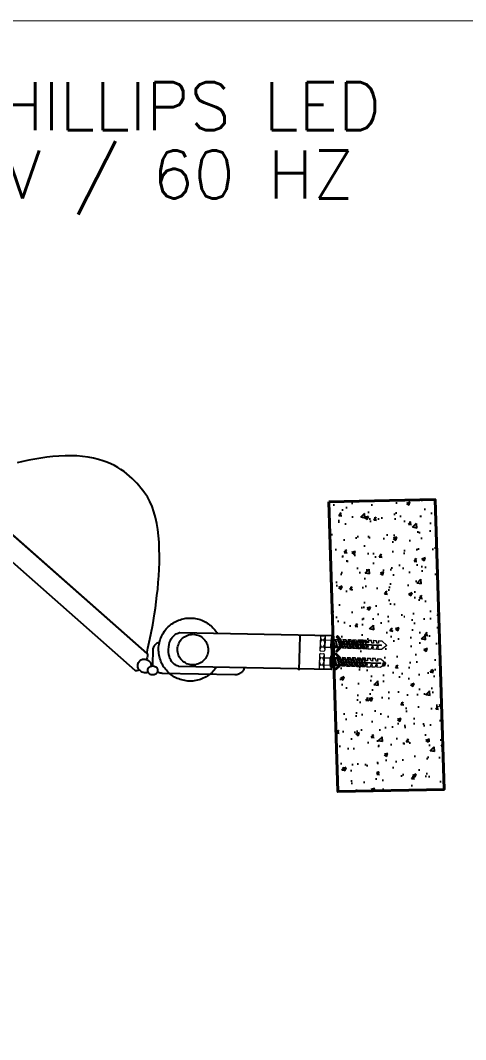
# Model space of a CAD drawing. Header units: inches. Extents: x 1693 to 10990, y 1878 to 5055.
# Drawn here: x 10713.2 to 10737.8, y 4058 to 4114.3 of the extents above; entities that cross this region are included whole.
import ezdxf

# ---------------------------------------------------------------- set-up
doc = ezdxf.new("R2010")
doc.units = ezdxf.units.IN
for name, color, linetype, lineweight in [('0-ALIMENTADOR', 1, 'Continuous', 0), ('CORTE LOSA', 67, 'Continuous', 40), ('HACH CONCRETO', 251, 'Continuous', 20), ('TORNILLO', 127, 'Continuous', 13)]:
    doc.layers.add(name, color=color, linetype=linetype, lineweight=lineweight)
doc.layers.add('ETEXT', color=4, linetype='Continuous')
doc.layers.add('POSTE DE ILUMINACION', color=2, linetype='Continuous')
doc.styles.add('Romans', font='romans.shx')

# ---------------------------------------------------------------- blocks, each defined once
blk = doc.blocks.new('tarug')
at = {"layer": 'TORNILLO'}
for p, q in [((2278.04999, 1204.97553), (2278.04999, 1205.01175)), ((2278.05049, 1205.01175), (2278.04999, 1205.01175)), ((2278.05049, 1204.97553), (2278.05049, 1205.01175)), ((2278.04636, 1204.97553), (2278.04286, 1204.97203)), ((2278.04286, 1204.97203), (2278.04392, 1204.97097)), ((2278.04636, 1204.97447), (2278.04339, 1204.9715)), ((2278.04636, 1204.97341), (2278.04392, 1204.97097)), ((2278.04999, 1204.97553), (2278.05049, 1204.97553)), ((2278.05411, 1204.97553), (2278.05761, 1204.97203)), ((2278.05411, 1204.97447), (2278.05708, 1204.9715)), ((2278.05411, 1204.97341), (2278.05655, 1204.97097)), ((2278.05761, 1204.97203), (2278.05655, 1204.97097)), ((2278.05311, 1204.96652), (2278.04736, 1204.96652))]:
    blk.add_line(p, q, dxfattribs=at)
for points in [[(2278.04636, 1205.00853), (2278.04636, 1205.01175), (2278.05024, 1205.01642), (2278.05411, 1205.01175), (2278.05411, 1205.00853)], [(2278.04636, 1205.00853), (2278.0486, 1205.00903), (2278.0486, 1205.00753), (2278.04636, 1205.00703)], [(2278.04636, 1205.00403), (2278.04636, 1205.00703)], [(2278.04636, 1205.00703), (2278.04636, 1205.00403)], [(2278.05411, 1205.00853), (2278.05188, 1205.00903), (2278.05188, 1205.00753), (2278.05411, 1205.00703)], [(2278.05411, 1205.00703), (2278.05411, 1205.00403)], [(2278.04636, 1205.00403), (2278.0486, 1205.00453), (2278.0486, 1205.00303), (2278.04636, 1205.00253)], [(2278.04636, 1204.99953), (2278.04636, 1205.00253)], [(2278.04636, 1205.00253), (2278.04636, 1204.99953)], [(2278.04636, 1204.99953), (2278.0486, 1205.00003), (2278.0486, 1204.99853), (2278.04636, 1204.99803)], [(2278.04636, 1204.99503), (2278.04636, 1204.99803)], [(2278.04636, 1204.99803), (2278.04636, 1204.99503)], [(2278.05411, 1205.00403), (2278.05188, 1205.00453), (2278.05188, 1205.00303), (2278.05411, 1205.00253)], [(2278.05411, 1204.99953), (2278.05188, 1205.00003), (2278.05188, 1204.99853), (2278.05411, 1204.99803)], [(2278.05411, 1205.00253), (2278.05411, 1204.99953)], [(2278.05411, 1204.99803), (2278.05411, 1204.99503)], [(2278.04636, 1204.99503), (2278.0486, 1204.99553), (2278.0486, 1204.99403), (2278.04636, 1204.99353)], [(2278.04636, 1204.99053), (2278.04636, 1204.99353)], [(2278.04636, 1204.99353), (2278.04636, 1204.99053)], [(2278.04636, 1204.99053), (2278.0486, 1204.99103), (2278.0486, 1204.98953), (2278.04636, 1204.98903)], [(2278.04636, 1204.98603), (2278.04636, 1204.98903)], [(2278.04636, 1204.98903), (2278.04636, 1204.98603)], [(2278.05411, 1204.99503), (2278.05188, 1204.99553), (2278.05188, 1204.99403), (2278.05411, 1204.99353)], [(2278.05411, 1204.99053), (2278.05188, 1204.99103), (2278.05188, 1204.98953), (2278.05411, 1204.98903)], [(2278.05411, 1204.99353), (2278.05411, 1204.99053)], [(2278.05411, 1204.98903), (2278.05411, 1204.98603)], [(2278.04636, 1204.98603), (2278.0486, 1204.98653), (2278.0486, 1204.98503), (2278.04636, 1204.98453)], [(2278.04636, 1204.98153), (2278.04636, 1204.98453)], [(2278.04636, 1204.98453), (2278.04636, 1204.98153)], [(2278.04636, 1204.98153), (2278.0486, 1204.98203), (2278.0486, 1204.98053), (2278.04636, 1204.98003)], [(2278.04636, 1204.97703), (2278.04636, 1204.98003)], [(2278.04636, 1204.98003), (2278.04636, 1204.97703)], [(2278.05411, 1204.98603), (2278.05188, 1204.98653), (2278.05188, 1204.98503), (2278.05411, 1204.98453)], [(2278.05411, 1204.98153), (2278.05188, 1204.98203), (2278.05188, 1204.98053), (2278.05411, 1204.98003)], [(2278.05411, 1204.98453), (2278.05411, 1204.98153)], [(2278.05411, 1204.98003), (2278.05411, 1204.97703)], [(2278.04636, 1204.96774), (2278.04511, 1204.96652), (2278.04736, 1204.96652), (2278.04736, 1204.97575)], [(2278.04636, 1204.97703), (2278.0486, 1204.97753), (2278.0486, 1204.97603), (2278.04636, 1204.97553)], [(2278.04636, 1204.96774), (2278.04636, 1204.97553)], [(2278.05411, 1204.97703), (2278.05188, 1204.97753), (2278.05188, 1204.97603), (2278.05411, 1204.97553)], [(2278.05311, 1204.97575), (2278.05311, 1204.96652), (2278.05536, 1204.96652), (2278.05411, 1204.96774)], [(2278.05411, 1204.97553), (2278.05411, 1204.96774)]]:
    blk.add_lwpolyline(points, dxfattribs=at)
blk = doc.blocks.new('t')
h = blk.add_hatch(color=2)
h.dxf.hatch_style = 1
h.paths.add_polyline_path([(0, 0), (-0.066, 0, -0.267599), (-0.041, -0.015, -0.12516)])
h.paths.add_polyline_path([(0.066, 0), (0, 0, -0.12516), (0.041, -0.015, -0.267599)])
h.paths.add_polyline_path([(0.041, -0.039, -0.12516), (0, -0.054), (0.066, -0.054, -0.267599)])
h.paths.add_polyline_path([(-0.041, -0.039, -0.267599), (-0.066, -0.054), (0, -0.054, -0.12516)])
at = {"color": 2, "linetype": 'Continuous'}
for p, q in [((-0.041, 0.456), (0.026, 0.471)), ((-0.041, 0.456), (-0.026, 0.471)), ((0.026, 0.471), (-0.026, 0.471)), ((0.041, 0.456), (0.026, 0.471)), ((-0.026, 0.44), (-0.041, 0.456)), ((0.026, 0.44), (-0.041, 0.425)), ((-0.041, 0.425), (-0.026, 0.44)), ((-0.026, 0.41), (-0.041, 0.425)), ((0.026, 0.41), (-0.041, 0.394)), ((-0.041, 0.394), (-0.026, 0.41)), ((-0.026, 0.379), (-0.041, 0.394)), ((0.026, 0.379), (-0.041, 0.364)), ((-0.041, 0.364), (-0.026, 0.379)), ((-0.026, 0.348), (-0.041, 0.364)), ((0.041, 0.456), (-0.026, 0.44)), ((0.041, 0.425), (-0.026, 0.41)), ((0.041, 0.394), (-0.026, 0.379)), ((0.041, 0.364), (-0.026, 0.348)), ((0.026, 0.44), (0.041, 0.456)), ((0.041, 0.425), (0.026, 0.44)), ((0.026, 0.41), (0.041, 0.425)), ((0.041, 0.394), (0.026, 0.41)), ((0.026, 0.379), (0.041, 0.394)), ((0.041, 0.364), (0.026, 0.379)), ((0.026, 0.348), (0.041, 0.364)), ((0.026, 0.348), (-0.041, 0.333)), ((-0.041, 0.333), (-0.026, 0.348)), ((-0.026, 0.318), (-0.041, 0.333)), ((0.026, 0.318), (-0.041, 0.302)), ((-0.041, 0.302), (-0.026, 0.318)), ((-0.026, 0.287), (-0.041, 0.302)), ((0.026, 0.287), (-0.041, 0.272)), ((-0.041, 0.272), (-0.026, 0.287)), ((-0.026, 0.256), (-0.041, 0.272)), ((0.026, 0.256), (-0.041, 0.241)), ((-0.041, 0.241), (-0.026, 0.256)), ((-0.026, 0.225), (-0.041, 0.241)), ((0.041, 0.333), (-0.026, 0.318)), ((-0.013, 0.29), (-0.026, 0.287)), ((0.041, 0.272), (-0.026, 0.256)), ((0.041, 0.241), (-0.026, 0.225)), ((0.041, 0.302), (-0.013, 0.29)), ((0.041, 0.333), (0.026, 0.348)), ((0.026, 0.318), (0.041, 0.333)), ((0.041, 0.302), (0.026, 0.318)), ((0.026, 0.287), (0.041, 0.302)), ((0.041, 0.272), (0.026, 0.287)), ((0.026, 0.256), (0.041, 0.272)), ((0.041, 0.241), (0.026, 0.256)), ((0.026, 0.225), (0.041, 0.241)), ((0.026, 0.225), (-0.041, 0.21)), ((-0.041, 0.21), (-0.026, 0.225)), ((-0.026, 0.195), (-0.041, 0.21)), ((0.026, 0.195), (-0.041, 0.179)), ((-0.041, 0.179), (-0.026, 0.195)), ((-0.026, 0.164), (-0.041, 0.179)), ((-0.041, 0.149), (0.026, 0.164)), ((-0.041, 0.149), (-0.026, 0.164)), ((-0.026, 0.133), (-0.041, 0.149)), ((-0.041, 0.118), (0.026, 0.133)), ((-0.041, 0.118), (-0.026, 0.133)), ((-0.026, 0.103), (-0.041, 0.118)), ((0.041, 0.21), (-0.026, 0.195)), ((-0.026, 0.164), (0.041, 0.179)), ((0.041, 0.149), (-0.026, 0.133)), ((-0.026, 0.103), (0.041, 0.118)), ((0.041, 0.21), (0.026, 0.225)), ((0.026, 0.195), (0.041, 0.21)), ((0.041, 0.179), (0.026, 0.195)), ((0.026, 0.164), (0.041, 0.179)), ((0.041, 0.149), (0.026, 0.164)), ((0.026, 0.133), (0.041, 0.149)), ((0.041, 0.118), (0.026, 0.133)), ((0.026, 0.103), (0.041, 0.118)), ((-0.041, 0.087), (-0.026, 0.103)), ((0.026, 0.103), (-0.041, 0.087)), ((-0.041, 0), (-0.041, 0.087)), ((0.041, 0.087), (0.026, 0.103)), ((0.041, 0), (0.041, 0.087)), ((-0.087, -0.045), (-0.087, -0.009)), ((-0.078, 0), (0.078, 0)), ((-0.078, -0.054), (0.078, -0.054)), ((-0.041, -0.039), (-0.041, -0.015)), ((0.041, -0.039), (0.041, -0.015)), ((0.087, -0.045), (0.087, -0.009))]:
    blk.add_line(p, q, dxfattribs=at)
for centre, radius, start, end in [((-0.078, -0.009), 0.00921, 90, 180), ((-0.078, -0.045), 0.00921, 180, 270), ((-0.066, -0.029), 0.029, 28.173, 88.0982), ((-0.066, -0.025), 0.029, 271.9018, 331.827), ((0.01, -0.088), 0.0887, 96.1882, 124.7243), ((0.01, 0.034), 0.0887, 235.2757, 263.8118), ((-0.01, -0.088), 0.0887, 55.2757, 83.8118), ((-0.01, 0.034), 0.0887, 276.1882, 304.7243), ((0.066, -0.029), 0.029, 91.9018, 151.827), ((0.066, -0.025), 0.029, 208.173, 268.0982), ((0.078, -0.009), 0.00921, 0, 90), ((0.078, -0.045), 0.00921, 270, 0)]:
    blk.add_arc(centre, radius, start, end, dxfattribs=at)

msp = doc.modelspace()

# ---------------------------------------------------------------- hatches: boundary and pattern name
at = {"layer": 'HACH CONCRETO', "lineweight": 25}
h = msp.add_hatch(dxfattribs=at)
h.set_pattern_fill('AR-CONC', color=256, scale=0.010628, angle=-2.1253)
h.set_pattern_definition([(47.874743, (-21948.7728, -11357.0383), (1.92863434, -0.24108744), [0.20246231, -2.22708543]), (352.874743, (-21948.7728, -11357.0383), (-0.29900637, 2.04303497), [0.16196985, -1.78167455]), (98.3261877, (-21948.612, -11357.0584), (1.62962796, 1.80194745), [0.17206649, -1.89273295]), (44.058943, (-21948.7528, -11356.4988), (2.86246074, -0.55335624), [0.30369347, -3.34062815]), (94.510301, (-21948.5142, -11356.545), (2.61889986, 2.53425404), [0.25809984, -2.83910199]), (349.058894, (-21948.7528, -11356.4988), (2.61889986, 2.53425404), [0.24295442, -2.67249967]), (18.874743, (-21948.488, -11356.6437), (1.56993503, -1.14587671), [0.20246231, -2.22708543]), (323.874743, (-21948.488, -11356.6437), (0.72897045, 1.9318347), [0.16196985, -1.78166835]), (69.326188, (-21948.3572, -11356.7392), (2.29890548, 0.785958), [0.17206649, -1.89272969]), (35.374743, (-21948.7728, -11357.0383), (0.066128517, 0.896810676), [0, -1.760072365, 0, -1.80866332, 0, -1.78841709]), (5.374743, (-21948.7728, -11357.0383), (0.749151147, 1.037645487), [0, -1.031208042, 0, -1.719579903, 0, -0.681623117]), (325.374743, (-21949.37436, -11357.016), (1.437800002, -0.114283077), [0, -0.674874373, 0, -2.105608044, 0, -2.793979905]), (315.374743, (-21949.6441, -11357.006), (1.5832469, 0.2116634), [0, -0.877336685, 0, -1.3983397, 0, -1.984130657])])
h.paths.add_polyline_path([(10730.295, 4087.711), (10730.769, 4071.702), (10736.636, 4071.823), (10736.141, 4087.833)])

# ---------------------------------------------------------------- linework, layer by layer
at = {"color": 4, "lineweight": 0, "elevation": 99090.231}
msp.add_lwpolyline([(10676.881, 4114.315), (10747.113, 4114.292), (10746.807, 4023.27), (10676.575, 4023.293)], close=True, dxfattribs=at)
at = {"layer": 'CORTE LOSA', "lineweight": 40, "elevation": 198180.461}
msp.add_lwpolyline([(10730.275, 4087.712), (10736.141, 4087.833), (10736.636, 4071.823), (10730.769, 4071.702)], close=True, dxfattribs=at)
at = {"layer": 'POSTE DE ILUMINACION', "color": 3, "linetype": 'Continuous'}
for points in [[(10709.535, 4088.723), (10720.2, 4079.332), (10720.217, 4079.4), (10720.264, 4079.619), (10720.338, 4079.951), (10720.432, 4080.389), (10720.531, 4080.917), (10720.632, 4081.516), (10720.683, 4081.846), (10720.728, 4082.182), (10720.767, 4082.534), (10720.811, 4082.891), (10720.837, 4083.253), (10720.87, 4083.621), (10720.89, 4084), (10720.9, 4084.366), (10720.904, 4084.738), (10720.897, 4085.109), (10720.879, 4085.479), (10720.851, 4085.838), (10720.812, 4086.185), (10720.752, 4086.519), (10720.687, 4086.848), (10720.595, 4087.158), (10720.499, 4087.451), (10720.376, 4087.726), (10720.238, 4087.983), (10720.084, 4088.212), (10719.982, 4088.344), (10719.879, 4088.476), (10719.765, 4088.608), (10719.646, 4088.744), (10719.521, 4088.875), (10719.39, 4089.011), (10719.25, 4089.135), (10719.098, 4089.258), (10718.946, 4089.382), (10718.777, 4089.498), (10718.599, 4089.604), (10718.414, 4089.714), (10718.214, 4089.806), (10718.003, 4089.898), (10717.776, 4089.984), (10717.539, 4090.057), (10717.257, 4090.128), (10716.96, 4090.181), (10716.647, 4090.217), (10716.329, 4090.247), (10716.013, 4090.254), (10715.686, 4090.25), (10715.349, 4090.234), (10715.017, 4090.213), (10714.682, 4090.175), (10714.346, 4090.126), (10714.017, 4090.072), (10713.683, 4090.012), (10713.354, 4089.947), (10713.032, 4089.865)], [(10709.535, 4088.723), (10720.2, 4079.332), (10720.217, 4079.4), (10720.264, 4079.619), (10720.338, 4079.951), (10720.432, 4080.389), (10720.531, 4080.917), (10720.632, 4081.516), (10720.683, 4081.846), (10720.728, 4082.182), (10720.767, 4082.534), (10720.811, 4082.891), (10720.837, 4083.253), (10720.87, 4083.621), (10720.89, 4084), (10720.9, 4084.366), (10720.904, 4084.738), (10720.897, 4085.109), (10720.879, 4085.479), (10720.851, 4085.838), (10720.812, 4086.185), (10720.752, 4086.519), (10720.687, 4086.848), (10720.595, 4087.158), (10720.499, 4087.451), (10720.376, 4087.726), (10720.238, 4087.983), (10720.084, 4088.212), (10719.982, 4088.344), (10719.879, 4088.476), (10719.765, 4088.608), (10719.646, 4088.744), (10719.521, 4088.875), (10719.39, 4089.011), (10719.25, 4089.135), (10719.098, 4089.258), (10718.946, 4089.382), (10718.777, 4089.498), (10718.599, 4089.604), (10718.414, 4089.714), (10718.214, 4089.806), (10718.003, 4089.898), (10717.776, 4089.984), (10717.539, 4090.057), (10717.257, 4090.128), (10716.96, 4090.181), (10716.647, 4090.217), (10716.329, 4090.247), (10716.013, 4090.254), (10715.686, 4090.25), (10715.349, 4090.234), (10715.017, 4090.213), (10714.682, 4090.175), (10714.346, 4090.126), (10714.017, 4090.072), (10713.683, 4090.012), (10713.354, 4089.947), (10713.032, 4089.865)], [(10719.783, 4078.445), (10719.721, 4078.398), (10719.661, 4078.377), (10719.634, 4078.37), (10719.606, 4078.374), (10719.583, 4078.384), (10719.566, 4078.399), (10708.49, 4088.152)], [(10719.783, 4078.445), (10719.721, 4078.398), (10719.661, 4078.377), (10719.634, 4078.37), (10719.606, 4078.374), (10719.583, 4078.384), (10719.566, 4078.399), (10708.49, 4088.152)], [(10709.732, 4088.58), (10720.209, 4079.355), (10720.209, 4079.355)], [(10709.732, 4088.58), (10720.209, 4079.355), (10720.209, 4079.355)], [(10724.048, 4078.573), (10724.029, 4078.542), (10723.981, 4078.48), (10723.924, 4078.411), (10723.868, 4078.35), (10723.812, 4078.288), (10723.749, 4078.235), (10723.685, 4078.181), (10723.621, 4078.128), (10723.55, 4078.082), (10723.478, 4078.037), (10723.407, 4077.999), (10723.328, 4077.962), (10723.249, 4077.932), (10723.17, 4077.902), (10723.092, 4077.873), (10723.005, 4077.851), (10722.919, 4077.837), (10722.832, 4077.823), (10722.746, 4077.809), (10722.66, 4077.803), (10722.566, 4077.805), (10722.48, 4077.807), (10722.386, 4077.817), (10722.3, 4077.834), (10722.215, 4077.852), (10722.137, 4077.869), (10722.051, 4077.894), (10721.973, 4077.927), (10721.888, 4077.96), (10721.818, 4077.993), (10721.741, 4078.034), (10721.671, 4078.074), (10721.602, 4078.123), (10721.532, 4078.171), (10721.463, 4078.227), (10721.402, 4078.283), (10721.34, 4078.339), (10721.287, 4078.403), (10721.233, 4078.467), (10721.18, 4078.538), (10721.134, 4078.602), (10721.089, 4078.681), (10721.051, 4078.752), (10721.014, 4078.823), (10720.984, 4078.902), (10720.954, 4078.981), (10720.925, 4079.068), (10720.903, 4079.147), (10720.889, 4079.233), (10720.875, 4079.319), (10720.861, 4079.406), (10720.855, 4079.492), (10720.857, 4079.586), (10720.859, 4079.672), (10720.869, 4079.766), (10720.886, 4079.851), (10720.904, 4079.937), (10720.921, 4080.023), (10720.946, 4080.101), (10720.979, 4080.186), (10721.012, 4080.264), (10721.045, 4080.341), (10721.086, 4080.411), (10721.126, 4080.48), (10721.175, 4080.558), (10721.223, 4080.619), (10721.279, 4080.689), (10721.335, 4080.75), (10721.391, 4080.804), (10721.455, 4080.865), (10721.519, 4080.918), (10721.59, 4080.964), (10721.662, 4081.017), (10721.733, 4081.055), (10721.804, 4081.1), (10721.883, 4081.138), (10721.954, 4081.168), (10722.041, 4081.197), (10722.12, 4081.227), (10722.206, 4081.249), (10722.285, 4081.263), (10722.371, 4081.276), (10722.458, 4081.29), (10722.552, 4081.288), (10722.638, 4081.294), (10722.638, 4081.294)], [(10724.048, 4078.573), (10724.029, 4078.542), (10723.981, 4078.48), (10723.924, 4078.411), (10723.868, 4078.35), (10723.812, 4078.288), (10723.749, 4078.235), (10723.685, 4078.181), (10723.621, 4078.128), (10723.55, 4078.082), (10723.478, 4078.037), (10723.407, 4077.999), (10723.328, 4077.962), (10723.249, 4077.932), (10723.17, 4077.902), (10723.092, 4077.873), (10723.005, 4077.851), (10722.919, 4077.837), (10722.832, 4077.823), (10722.746, 4077.809), (10722.66, 4077.803), (10722.566, 4077.805), (10722.48, 4077.807), (10722.386, 4077.817), (10722.3, 4077.834), (10722.215, 4077.852), (10722.137, 4077.869), (10722.051, 4077.894), (10721.973, 4077.927), (10721.888, 4077.96), (10721.818, 4077.993), (10721.741, 4078.034), (10721.671, 4078.074), (10721.602, 4078.123), (10721.532, 4078.171), (10721.463, 4078.227), (10721.402, 4078.283), (10721.34, 4078.339), (10721.287, 4078.403), (10721.233, 4078.467), (10721.18, 4078.538), (10721.134, 4078.602), (10721.089, 4078.681), (10721.051, 4078.752), (10721.014, 4078.823), (10720.984, 4078.902), (10720.954, 4078.981), (10720.925, 4079.068), (10720.903, 4079.147), (10720.889, 4079.233), (10720.875, 4079.319), (10720.861, 4079.406), (10720.855, 4079.492), (10720.857, 4079.586), (10720.859, 4079.672), (10720.869, 4079.766), (10720.886, 4079.851), (10720.904, 4079.937), (10720.921, 4080.023), (10720.946, 4080.101), (10720.979, 4080.186), (10721.012, 4080.264), (10721.045, 4080.341), (10721.086, 4080.411), (10721.126, 4080.48), (10721.175, 4080.558), (10721.223, 4080.619), (10721.279, 4080.689), (10721.335, 4080.75), (10721.391, 4080.804), (10721.455, 4080.865), (10721.519, 4080.918), (10721.59, 4080.964), (10721.662, 4081.017), (10721.733, 4081.055), (10721.804, 4081.1), (10721.883, 4081.138), (10721.954, 4081.168), (10722.041, 4081.197), (10722.12, 4081.227), (10722.206, 4081.249), (10722.285, 4081.263), (10722.371, 4081.276), (10722.458, 4081.29), (10722.552, 4081.288), (10722.638, 4081.294), (10722.638, 4081.294)], [(10722.638, 4081.294), (10722.731, 4081.285), (10722.818, 4081.283), (10722.903, 4081.265), (10722.989, 4081.248), (10723.075, 4081.231), (10723.16, 4081.205), (10723.238, 4081.172), (10723.315, 4081.14), (10723.393, 4081.107), (10723.47, 4081.066), (10723.54, 4081.018), (10723.61, 4080.977), (10723.679, 4080.921), (10723.74, 4080.873), (10723.802, 4080.816), (10723.863, 4080.753), (10723.917, 4080.697), (10723.97, 4080.633), (10724.024, 4080.561), (10724.069, 4080.498), (10724.096, 4080.45)], [(10722.638, 4081.294), (10722.731, 4081.285), (10722.818, 4081.283), (10722.903, 4081.265), (10722.989, 4081.248), (10723.075, 4081.231), (10723.16, 4081.205), (10723.238, 4081.172), (10723.315, 4081.14), (10723.393, 4081.107), (10723.47, 4081.066), (10723.54, 4081.018), (10723.61, 4080.977), (10723.679, 4080.921), (10723.74, 4080.873), (10723.802, 4080.816), (10723.863, 4080.753), (10723.917, 4080.697), (10723.97, 4080.633), (10724.024, 4080.561), (10724.069, 4080.498), (10724.096, 4080.45)], [(10728.636, 4078.416), (10728.675, 4080.293)], [(10720.548, 4078.645), (10720.541, 4078.669), (10720.534, 4078.724), (10720.535, 4078.778), (10720.55, 4079.483), (10720.551, 4079.537), (10720.56, 4079.592), (10720.577, 4079.639), (10720.593, 4079.685), (10720.618, 4079.732), (10720.642, 4079.778), (10720.674, 4079.817), (10720.706, 4079.855), (10720.746, 4079.886), (10720.786, 4079.916), (10720.833, 4079.939), (10720.881, 4079.961), (10720.91, 4079.97)], [(10720.548, 4078.645), (10720.541, 4078.669), (10720.534, 4078.724), (10720.535, 4078.778), (10720.55, 4079.483), (10720.551, 4079.537), (10720.56, 4079.592), (10720.577, 4079.639), (10720.593, 4079.685), (10720.618, 4079.732), (10720.642, 4079.778), (10720.674, 4079.817), (10720.706, 4079.855), (10720.746, 4079.886), (10720.786, 4079.916), (10720.833, 4079.939), (10720.881, 4079.961), (10720.91, 4079.97)], [(10720.295, 4078.307), (10720.277, 4078.295), (10720.206, 4078.273), (10720.145, 4078.264), (10720.073, 4078.265), (10720.006, 4078.283), (10719.943, 4078.307), (10719.885, 4078.347), (10719.821, 4078.404), (10719.773, 4078.457), (10719.735, 4078.521), (10719.715, 4078.58), (10719.705, 4078.652), (10719.701, 4078.718), (10719.719, 4078.786), (10719.748, 4078.843), (10719.794, 4078.907), (10719.847, 4078.955), (10719.9, 4078.991), (10719.964, 4079.018), (10720.036, 4079.028), (10720.103, 4079.021), (10720.165, 4079.008), (10720.233, 4078.979), (10720.291, 4078.939), (10720.356, 4078.882), (10720.356, 4078.882)], [(10720.295, 4078.307), (10720.277, 4078.295), (10720.206, 4078.273), (10720.145, 4078.264), (10720.073, 4078.265), (10720.006, 4078.283), (10719.943, 4078.307), (10719.885, 4078.347), (10719.821, 4078.404), (10719.773, 4078.457), (10719.735, 4078.521), (10719.715, 4078.58), (10719.705, 4078.652), (10719.701, 4078.718), (10719.719, 4078.786), (10719.748, 4078.843), (10719.794, 4078.907), (10719.847, 4078.955), (10719.9, 4078.991), (10719.964, 4079.018), (10720.036, 4079.028), (10720.103, 4079.021), (10720.165, 4079.008), (10720.233, 4078.979), (10720.291, 4078.939), (10720.356, 4078.882), (10720.356, 4078.882)], [(10720.209, 4079.355), (10720.227, 4079.339), (10720.239, 4079.318), (10720.247, 4079.291), (10720.249, 4079.257), (10720.248, 4079.185), (10720.23, 4079.107), (10720.192, 4079.015), (10720.185, 4079)], [(10720.209, 4079.355), (10720.227, 4079.339), (10720.239, 4079.318), (10720.247, 4079.291), (10720.249, 4079.257), (10720.248, 4079.185), (10720.23, 4079.107), (10720.192, 4079.015), (10720.185, 4079)], [(10720.356, 4078.882), (10720.403, 4078.829), (10720.435, 4078.77), (10720.461, 4078.705), (10720.472, 4078.659)], [(10720.356, 4078.882), (10720.403, 4078.829), (10720.435, 4078.77), (10720.461, 4078.705), (10720.472, 4078.659)], [(10725.594, 4078.541), (10725.586, 4078.518), (10725.569, 4078.463), (10725.545, 4078.417), (10725.52, 4078.378), (10725.488, 4078.34), (10725.448, 4078.301), (10725.416, 4078.263), (10725.369, 4078.241), (10725.329, 4078.21), (10725.282, 4078.188), (10725.234, 4078.173), (10725.179, 4078.158), (10725.132, 4078.151), (10725.077, 4078.153), (10721.048, 4078.236), (10720.994, 4078.237), (10720.947, 4078.246), (10720.893, 4078.262), (10720.846, 4078.279), (10720.799, 4078.303), (10720.787, 4078.312)], [(10725.594, 4078.541), (10725.586, 4078.518), (10725.569, 4078.463), (10725.545, 4078.417), (10725.52, 4078.378), (10725.488, 4078.34), (10725.448, 4078.301), (10725.416, 4078.263), (10725.369, 4078.241), (10725.329, 4078.21), (10725.282, 4078.188), (10725.234, 4078.173), (10725.179, 4078.158), (10725.132, 4078.151), (10725.077, 4078.153), (10721.048, 4078.236), (10720.994, 4078.237), (10720.947, 4078.246), (10720.893, 4078.262), (10720.846, 4078.279), (10720.799, 4078.303), (10720.787, 4078.312)]]:
    msp.add_lwpolyline(points, dxfattribs=at)
for points in [[(10721.405, 4079.559), (10721.415, 4079.707), (10721.434, 4079.832), (10721.467, 4079.949), (10721.509, 4080.05), (10721.557, 4080.143), (10721.606, 4080.22), (10721.662, 4080.281), (10721.718, 4080.335), (10721.781, 4080.381), (10721.829, 4080.419), (10721.884, 4080.441), (10721.932, 4080.464), (10722.003, 4080.486), (10722.026, 4080.493), (10730.436, 4080.32), (10730.398, 4078.442), (10721.972, 4078.616), (10721.949, 4078.624), (10721.879, 4078.649), (10721.84, 4078.665), (10721.786, 4078.698), (10721.732, 4078.73), (10721.678, 4078.778), (10721.624, 4078.834), (10721.579, 4078.898), (10721.526, 4078.977), (10721.48, 4079.064), (10721.451, 4079.167), (10721.422, 4079.285), (10721.409, 4079.41), (10721.405, 4079.559)], [(10721.405, 4079.559), (10721.415, 4079.707), (10721.434, 4079.832), (10721.467, 4079.949), (10721.509, 4080.05), (10721.557, 4080.143), (10721.606, 4080.22), (10721.662, 4080.281), (10721.718, 4080.335), (10721.781, 4080.381), (10721.829, 4080.419), (10721.884, 4080.441), (10721.932, 4080.464), (10722.003, 4080.486), (10722.026, 4080.493), (10730.436, 4080.32), (10730.398, 4078.442), (10721.972, 4078.616), (10721.949, 4078.624), (10721.879, 4078.649), (10721.84, 4078.665), (10721.786, 4078.698), (10721.732, 4078.73), (10721.678, 4078.778), (10721.624, 4078.834), (10721.579, 4078.898), (10721.526, 4078.977), (10721.48, 4079.064), (10721.451, 4079.167), (10721.422, 4079.285), (10721.409, 4079.41), (10721.405, 4079.559)], [(10722.768, 4080.392), (10722.854, 4080.382), (10722.94, 4080.372), (10723.017, 4080.347), (10723.095, 4080.322), (10723.173, 4080.282), (10723.242, 4080.241), (10723.304, 4080.185), (10723.365, 4080.129), (10723.419, 4080.073), (10723.464, 4080.002), (10723.502, 4079.93), (10723.54, 4079.859), (10723.569, 4079.78), (10723.583, 4079.702), (10723.597, 4079.615), (10723.595, 4079.529), (10723.594, 4079.443), (10723.576, 4079.358), (10723.559, 4079.28), (10723.526, 4079.202), (10723.485, 4079.125), (10723.445, 4079.063), (10723.396, 4078.993), (10723.341, 4078.94), (10723.277, 4078.886), (10723.213, 4078.833), (10723.142, 4078.795), (10723.063, 4078.758), (10722.984, 4078.736), (10722.905, 4078.714), (10722.819, 4078.7), (10722.733, 4078.702), (10722.647, 4078.704), (10722.561, 4078.721), (10722.483, 4078.746), (10722.406, 4078.771), (10722.336, 4078.812), (10722.267, 4078.852), (10722.197, 4078.909), (10722.144, 4078.964), (10722.09, 4079.02), (10722.037, 4079.092), (10721.999, 4079.155), (10721.961, 4079.234), (10721.939, 4079.313), (10721.918, 4079.392), (10721.904, 4079.478), (10721.906, 4079.564), (10721.907, 4079.65), (10721.925, 4079.736), (10721.95, 4079.814), (10721.975, 4079.891), (10722.015, 4079.961), (10722.056, 4080.031), (10722.112, 4080.1), (10722.168, 4080.154), (10722.224, 4080.207), (10722.296, 4080.261), (10722.367, 4080.298), (10722.438, 4080.336), (10722.517, 4080.358), (10722.595, 4080.38), (10722.682, 4080.386), (10722.768, 4080.392)], [(10722.768, 4080.392), (10722.854, 4080.382), (10722.94, 4080.372), (10723.017, 4080.347), (10723.095, 4080.322), (10723.173, 4080.282), (10723.242, 4080.241), (10723.304, 4080.185), (10723.365, 4080.129), (10723.419, 4080.073), (10723.464, 4080.002), (10723.502, 4079.93), (10723.54, 4079.859), (10723.569, 4079.78), (10723.583, 4079.702), (10723.597, 4079.615), (10723.595, 4079.529), (10723.594, 4079.443), (10723.576, 4079.358), (10723.559, 4079.28), (10723.526, 4079.202), (10723.485, 4079.125), (10723.445, 4079.063), (10723.396, 4078.993), (10723.341, 4078.94), (10723.277, 4078.886), (10723.213, 4078.833), (10723.142, 4078.795), (10723.063, 4078.758), (10722.984, 4078.736), (10722.905, 4078.714), (10722.819, 4078.7), (10722.733, 4078.702), (10722.647, 4078.704), (10722.561, 4078.721), (10722.483, 4078.746), (10722.406, 4078.771), (10722.336, 4078.812), (10722.267, 4078.852), (10722.197, 4078.909), (10722.144, 4078.964), (10722.09, 4079.02), (10722.037, 4079.092), (10721.999, 4079.155), (10721.961, 4079.234), (10721.939, 4079.313), (10721.918, 4079.392), (10721.904, 4079.478), (10721.906, 4079.564), (10721.907, 4079.65), (10721.925, 4079.736), (10721.95, 4079.814), (10721.975, 4079.891), (10722.015, 4079.961), (10722.056, 4080.031), (10722.112, 4080.1), (10722.168, 4080.154), (10722.224, 4080.207), (10722.296, 4080.261), (10722.367, 4080.298), (10722.438, 4080.336), (10722.517, 4080.358), (10722.595, 4080.38), (10722.682, 4080.386), (10722.768, 4080.392)], [(10720.564, 4078.645), (10720.618, 4078.636), (10720.657, 4078.619), (10720.704, 4078.595), (10720.735, 4078.571), (10720.765, 4078.531), (10720.788, 4078.492), (10720.802, 4078.444), (10720.801, 4078.397), (10720.8, 4078.343), (10720.784, 4078.304), (10720.759, 4078.257), (10720.727, 4078.227), (10720.695, 4078.196), (10720.648, 4078.174), (10720.609, 4078.159), (10720.554, 4078.16), (10720.499, 4078.161), (10720.452, 4078.162), (10720.406, 4078.179), (10720.359, 4078.203), (10720.328, 4078.235), (10720.298, 4078.267), (10720.275, 4078.314), (10720.26, 4078.354), (10720.262, 4078.408), (10720.263, 4078.455), (10720.279, 4078.502), (10720.303, 4078.541), (10720.336, 4078.579), (10720.367, 4078.602), (10720.415, 4078.624), (10720.462, 4078.639), (10720.509, 4078.646), (10720.564, 4078.645)], [(10720.564, 4078.645), (10720.618, 4078.636), (10720.657, 4078.619), (10720.704, 4078.595), (10720.735, 4078.571), (10720.765, 4078.531), (10720.788, 4078.492), (10720.802, 4078.444), (10720.801, 4078.397), (10720.8, 4078.343), (10720.784, 4078.304), (10720.759, 4078.257), (10720.727, 4078.227), (10720.695, 4078.196), (10720.648, 4078.174), (10720.609, 4078.159), (10720.554, 4078.16), (10720.499, 4078.161), (10720.452, 4078.162), (10720.406, 4078.179), (10720.359, 4078.203), (10720.328, 4078.235), (10720.298, 4078.267), (10720.275, 4078.314), (10720.26, 4078.354), (10720.262, 4078.408), (10720.263, 4078.455), (10720.279, 4078.502), (10720.303, 4078.541), (10720.336, 4078.579), (10720.367, 4078.602), (10720.415, 4078.624), (10720.462, 4078.639), (10720.509, 4078.646), (10720.564, 4078.645)]]:
    msp.add_lwpolyline(points, close=True, dxfattribs=at)

# ---------------------------------------------------------------- block references
at = {"xscale": 61.72709226988637, "yscale": 61.72709226988637, "zscale": 61.72709226988637, "rotation": 268.1814963811046}
for p in [(-59148.94, 146986.789, 198180.461), (-59148.987, 146985.799, 198180.461)]:
    msp.add_blockref('tarug', p, dxfattribs=at)
at = {"layer": '0-ALIMENTADOR', "color": 3, "xscale": 4.840547845044036, "yscale": 4.840547845044036, "zscale": 4.840547845044036, "rotation": 268.1814963811046}
for p in [(10730.049, 4079.89, 198180.461), (10730.002, 4078.9, 198180.461)]:
    msp.add_blockref('t', p, dxfattribs=at)

# ---------------------------------------------------------------- texts
at = {"layer": 'ETEXT', "color": 4, "style": 'Romans'}
for s, p in [('REFLECTOR PHILLIPS LED', (10687.948, 4108.251, 198180.461)), ('200W / 220 V / 60 HZ', (10687.948, 4104.476, 198180.461))]:
    msp.add_text(s, height=2.65699, dxfattribs=at).set_placement(p)

doc.saveas('drawing.dxf')
